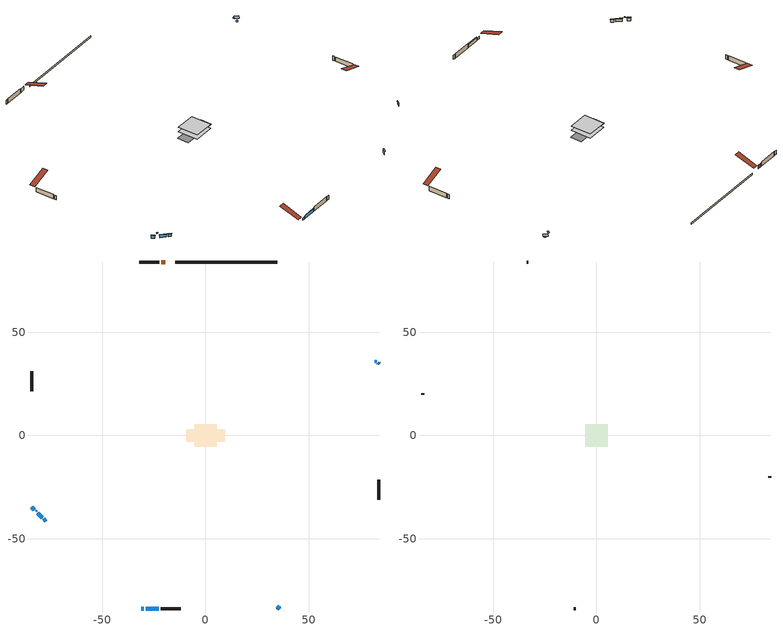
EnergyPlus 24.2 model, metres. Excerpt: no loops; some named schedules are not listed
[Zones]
conditioned space
 floor adiabatic (Floor2 construction): -5.36,-5.36 -5.36,5.36 5.36,5.36 5.36,-5.36 z0.49
 floor adiabatic (AdiabaticFloorConstruction): -5.42,-5.42 -5.42,5.42 5.42,5.42 5.42,-5.42 z0.49
 floor foundation (Slab1 construction): -9.31,-3.09 -9.31,3.09 9.31,3.09 9.31,-3.09 z-0.3
 wall outside (AdiabaticWallConstruction 1): -19.39,84.08 -21.49,84.08 z0.49:2.52
 wall outside (AdiabaticWallConstruction): 84.08,34.82 83.7,35.2 z0.49:1.41; -84.08,-34.83 -83,-35.9 / -81.27,-37.64 -79.11,-39.79 / -78.46,-40.45 -77.38,-41.53 z0.49:1.98; 34.83,-84.08 36.08,-82.82 z0.49:2.22; -31.13,-84.08 -29.86,-84.08 z0.49:1.71; -28.93,-84.08 -22.53,-84.08 z0.49:2.05
 wall outside (Wall1 construction): -22.42,84.08 -32.08,84.08 / -21.61,-84.08 -11.95,-84.08 / -84.08,31.13 -84.08,21.47 / 84.08,-31.13 84.08,-21.47 z0.49:2.93
 wall foundation (FoundationWall1 construction): 34.83,84.08 -14.76,84.08 z-0.3:0.49
 window (WindowConstruction 5): 84.08,34.83 83.7,35.2 z0.49:1.4
 window (WindowConstruction 3): -84.08,-34.83 -83,-35.9 z0.49:1.98
 window (WindowConstruction 4): 34.83,-84.08 36.08,-82.82 z0.49:2.22
 window (WindowConstruction 6): -31.13,-84.08 -29.86,-84.08 z0.49:1.71
 window (WindowConstruction): -28.93,-84.08 -22.53,-84.08 z0.49:2.05
 window (WindowConstruction 1): -81.27,-37.64 -79.11,-39.79 z0.49:1.98
 window (WindowConstruction 2): -78.46,-40.45 -77.38,-41.53 z0.49:1.98
 door (Door): -19.39,84.08 -21.49,84.08 z0.49:2.52
 ceiling adiabatic (AdiabaticFloorConstruction): 5.42,-5.42 5.42,5.42 -5.42,5.42 -5.42,-5.42 z0.49
 roof outside (AdiabaticRoofConstruction): 82.47,36.43,2.93 81.93,35.89,3.18 82.5,35.32,3.18 83.05,35.86,2.93; -81.93,-36.98,2.93 -81.53,-36.58,3.12 -81.95,-36.16,3.12 -82.35,-36.56,2.93
 skylight (SkylightConstruction): 82.47,36.43,2.93 81.93,35.89,3.18 82.5,35.32,3.18 83.04,35.86,2.93
 skylight (SkylightConstruction 1): -81.93,-36.98,2.93 -81.53,-36.58,3.12 -81.95,-36.16,3.12 -82.34,-36.56,2.93
attic - vented
 floor to conditioned space (Floor1 construction Reversed): -5.4,-5.4 -5.4,5.4 5.4,5.4 5.4,-5.4 z2.93
 wall outside (Wall2 construction): -33.01,84.08 -33.9,84.08 / -11.02,-84.08 -10.13,-84.08 / -84.08,20.54 -84.08,19.65 / 84.08,-20.54 84.08,-19.65 z0.49:2.93
 roof outside (Roof1 construction): -18.46,84.08,2.93 -18.46,73.57,6.43 -15.69,73.57,6.43 -15.69,84.08,2.93; -32.06,-84.08,2.93 -32.06,-73.57,6.43 -34.83,-73.57,6.43 -34.83,-84.08,2.93; -84.08,32.06,2.93 -73.57,32.06,6.43 -73.57,34.83,6.43 -84.08,34.83,2.93; 84.08,-32.06,2.93 73.57,-32.06,6.43 73.57,-34.83,6.43 84.08,-34.83,2.93
shading: 83.06,35.85 84.72,34.18 86.25,35.71 84.58,37.38 z2.32; -82.86,-36.05 -84.22,-34.68 -84.51,-34.97 -83.15,-36.34 z2.18; 36.22,-82.68 34.68,-84.22 34.97,-84.51 36.51,-82.97 z2.42; -22.33,-84.08 -29.14,-84.08 -29.14,-84.49 -22.33,-84.49 z2.25; -78.97,-39.93 -81.41,-37.49 -81.7,-37.78 -79.26,-40.22 z2.18; -77.24,-41.67 -78.6,-40.31 -78.89,-40.6 -77.53,-41.96 z2.18
[Building]
Building 1: Terrain=Suburbs
[Site:Location]
Comox AP_BC: Latitude {deg}=49.72; Longitude {deg}=-124.9; Time Zone {hr}=-8; Elevation {m}=26; Keep Site Location Information=Yes
[Site:GroundTemperature:Shallow]
7.68431, 6.60511, 6.51868, 7.03082, 9.08677, 11.1331, 12.9072, 14.0311, 14.1265, 13.2125, 11.4836, 9.50004
[Site:WaterMainsTemperature]
Calculation Method=Schedule; Temperature Schedule=mains temperature schedule
[Material] Roughness=Rough; Thermal Absorptance=0.9
Name | Thickness {m} | Conductivity {W/m-K} | Density {kg/m3} | Specific Heat {J/kg-K} | Solar Absorptance | Visible Absorptance
asphalt or fiberglass shingles | 0.00635 | 0.162714 | 1121.4 | 1465.45 | 0.4 | 0.4
asphalt or fiberglass shingles 1 | 0.00635 | 0.162714 | 1121.4 | 1465.45 | 0.7 | 0.7
ceiling stud and cavity | 0.1397 | 0.0759208 | 65.682 | 1177.47 | 0.7 | 0.7
concrete 4.0 in. | 0.1016 | 1.803125 | 2242.8 | 837.4 | 0.7 | 0.7
concrete 8.0 in. | 0.2032 | 1.803125 | 2242.8 | 837.4 | 0.7 | 0.7
door material | 0.04445 | 0.053851 | 512.64 | 1214.23 | 0.7 | 0.7
exterior vertical ins | 0.00108814 | 0.029427 | 32.04 | 1214.23 | 0.7 | 0.7
floor covering | 0.0127 | 0.0433444 | 54.468 | 1339.84 | 0.6 | 0.6
floor rigid ins | 0.051816 | 0.029427 | 32.04 | 1214.23 | 0.7 | 0.7
floor rigid ins 1; roof rigid ins; wall rigid ins | 0.512978 | 0.029427 | 32.04 | 1214.23 | 0.7 | 0.7
floor stud and cavity | 0.1397 | 1.22252 | 92.3553 | 1139.71 | 0.7 | 0.7
floor stud and cavity 1 | 0.1397 | 1.75129 | 37.0049 | 1207.88 | 0.7 | 0.7
furniture material conditioned space 1 | 0.1524 | 0.115458 | 640.8 | 1214.23 | 0.6 | 0.6
gypsum board | 0.0127 | 0.160291 | 801 | 837.4 | 0.6 | 0.6
osb sheathing 0.5 in. | 0.0127 | 0.115458 | 512.64 | 1214.23 | 0.7 | 0.7
osb sheathing 0.75 in. | 0.01905 | 0.115458 | 512.64 | 1214.23 | 0.7 | 0.7
roof stud and cavity | 0.18415 | 1.78685 | 37.0049 | 1207.88 | 0.6 | 0.6
wall stud and cavity | 0.1397 | 0.0899529 | 139.0536 | 1170.24 | 0.7 | 0.7
wall stud and cavity 1 | 0.0889 | 6.1454 | 50.32683 | 1063.81 | 0.6 | 0.6
wall stud and cavity 2 | 0.0889 | 0.380278 | 52.3479 | 1209.89 | 0.7 | 0.7
wall stud and cavity 3 | 0.0889 | 0.391764 | 83.0341 | 1211.67 | 0.7 | 0.7
wood siding | 0.0254 | 0.102417 | 544.68 | 1172.36 | 0.4 | 0.4
wood siding 1 | 0.00254 | 0.102417 | 544.68 | 1172.36 | 0.4 | 0.4
wood siding 2; wood siding 3 | 0.0254 | 0.102417 | 544.68 | 1172.36 | 0.7 | 0.7
[WindowMaterial:SimpleGlazingSystem]
Name | U-Factor {W/m2-K} | Solar Heat Gain Coefficient
SkylightMaterial | 3.39577 | 0.4742
SkylightMaterial 1 | 3.7911 | 0.4512
WindowMaterial | 2.09178 | 0.64
WindowMaterial 1 | 2.52217 | 0.66
WindowMaterial 2 | 6.92943 | 0.77
WindowMaterial 3 | 2.102 | 0.64
WindowMaterial 4 | 2.45233 | 0.67
WindowMaterial 5 | 2.11335 | 0.39
WindowMaterial 6 | 2.986628 | 0.61
[Construction]
AdiabaticFloorConstruction: floor stud and cavity 1, floor rigid ins 1, osb sheathing 0.75 in., floor covering
AdiabaticRoofConstruction: asphalt or fiberglass shingles 1, roof rigid ins, osb sheathing 0.75 in., roof stud and cavity
AdiabaticWallConstruction: wood siding 2, wall rigid ins, wall stud and cavity 2, gypsum board
AdiabaticWallConstruction 1: wood siding 3, wall rigid ins, wall stud and cavity 2, gypsum board
Door: door material
Floor1 construction Reversed: gypsum board, ceiling stud and cavity
Floor2 construction: floor stud and cavity, floor rigid ins, osb sheathing 0.75 in., floor covering
FoundationWall1 construction: concrete 8.0 in.
furniture construction conditioned space 1: furniture material conditioned space 1
PartitionWallConstruction: gypsum board, wall stud and cavity 3, gypsum board
Roof1 construction: asphalt or fiberglass shingles
SkylightConstruction: SkylightMaterial
SkylightConstruction 1: SkylightMaterial 1
Slab1 construction: concrete 4.0 in.
Wall1 construction: wood siding, osb sheathing 0.5 in., wall stud and cavity, gypsum board
Wall2 construction: wood siding 1, wall stud and cavity 1
WindowConstruction: WindowMaterial
WindowConstruction 1: WindowMaterial 1
WindowConstruction 2: WindowMaterial 2
WindowConstruction 3: WindowMaterial 3
WindowConstruction 4: WindowMaterial 4
WindowConstruction 5: WindowMaterial 5
WindowConstruction 6: WindowMaterial 6
[Zone] Multiplier=1; Part of Total Floor Area=Yes
Name | Volume {m3}
attic - vented | 67.0683
conditioned space | 288.6
[Space]
Name | Zone | Volume {m3}
attic - vented 1 | attic - vented | 67.0683
conditioned space 1 | conditioned space | 288.6
[ZoneInfiltration:EffectiveLeakageArea]
infil attic - vented 1: Zone or Space=attic - vented 1; Schedule=Always On Discrete; Effective Air Leakage Area {cm2}=4989.83; Stack Coefficient=0.000413225; Wind Coefficient=1.37345e-05
[ZoneMixing]
whole house fan mix: Zone or Space=attic - vented; Schedule=Always On Continuous; Design Flow Rate Calculation Method=Flow/Zone; Design Flow Rate {m3/s}=0; Source Zone or Space=conditioned space
[SurfaceProperty:ExposedFoundationPerimeter]
Slab1: Exposed Perimeter Calculation Method=TotalExposedPerimeter; Total Exposed Perimeter {m}=49.591
[InternalMass] Zone or ZoneList=conditioned space; Space or SpaceList=conditioned space 1
Name | Construction | Surface Area {m2}
furniture mass conditioned space 1 | furniture construction conditioned space 1 | 138.968
partition wall mass | PartitionWallConstruction | 232.41
[Lights]
interior lighting: Zone or ZoneList or Space or SpaceList=conditioned space 1; Schedule=interior lighting schedule; Design Level Calculation Method=LightingLevel; Lighting Level {W}=343.2; Return Air Fraction=0; Fraction Radiant=0.6; Fraction Visible=0.2; Fraction Replaceable=1
[People]
occupants: Zone or ZoneList or Space or SpaceList=conditioned space 1; Number of People Schedule=occupants schedule; Number of People Calculation Method=People; Number of People=3; Fraction Radiant=0.314171; Sensible Heat Fraction=0.56303; Activity Level Schedule=occupants activity schedule; Carbon Dioxide Generation Rate {m3/s-W}=0; Enable ASHRAE 55 Comfort Warnings=No; Mean Radiant Temperature Calculation Type=EnclosureAveraged
[ElectricEquipment] Zone or ZoneList or Space or SpaceList=conditioned space 1; Design Level Calculation Method=EquipmentLevel
Name | Schedule | Design Level {W} | Fraction Latent | Fraction Radiant | Fraction Lost
clothes dryer | clothes dryer schedule | 140.772 | 0.015 | 0.081 | 0.85
clothes washer | clothes washer schedule | 32.1985 | 0.03 | 0.162 | 0.7
cooking range | cooking range schedule | 215.147 | 0.08 | 0.432 | 0.2
dishwasher | dishwasher schedule | 66.8632 | 0.3 | 0.18 | 0.4
fridge | fridge schedule | 72.9452 | 0 | 0.6 | 0
mech vent bath fan 0 | mech vent bath fan 0 schedule | 25.1 | 0 | 0 | 1
mech vent house fan | mech vent house fan schedule | 0 | 0 | 0 | 1
mech vent house fan cfis | mech vent house fan cfis schedule | 0 | 0 | 0 | 0
misc plug loads | misc plug loads schedule | 494.7 | 0.045 | 0.513 | 0.1
whole house fan | Always On Discrete | 0 | 0 | 0 | 1
[OtherEquipment] Zone or ZoneList or Space or SpaceList=conditioned space 1; Design Level Calculation Method=EquipmentLevel
Name | Fuel Type | Schedule | Design Level {W} | Fraction Latent | Fraction Radiant | Fraction Lost
clothes dryer 1 | Electricity | clothes dryer schedule | 0 | 0.015 | 0.081 | 0.85
cooking range 1 | Electricity | cooking range schedule | 0 | 0.08 | 0.432 | 0.2
general water use latent | None | general water use schedule | 62.594 | 1 | 0 | 0
general water use sensible | None | general water use schedule | -61.6891 | 0 | 0.6 | 0
mech vent house fan latent load | None | Always On Discrete | 0 | 1 | 0 | 0
mech vent house fan sensible load | None | Always On Discrete | 0 | 0 | 0 | 0
water heater energy adjustment1 | Electricity | Always On Discrete | 0.01 | 0 | 0 | 1
[ZoneInfiltration:DesignFlowRate] Zone or ZoneList or Space or SpaceList=conditioned space 1; Schedule=Always On Discrete; Design Flow Rate Calculation Method=Flow/Zone; Design Flow Rate {m3/s}=0
infil flow; natural vent flow; whole house fan flow
[ZoneControl:Thermostat]
conditioned space Thermostat: Zone or ZoneList=conditioned space; Control Type Schedule=conditioned space Thermostat Schedule; Control 1=conditioned space temperature setpoint; Temperature Difference Between Cutout And Setpoint {deltaC}=0
[ZoneHVAC:Baseboard:Convective:Electric]
electric baseboard: Availability Schedule=Always On Discrete; Heating Design Capacity {W}=12721.6; Efficiency=1
[AirLoopHVAC:UnitarySystem]
unit heater unitary system: Control Type=Load; Controlling Zone or Thermostat Location=conditioned space; Dehumidification Control Type=None; Availability Schedule=Always On Discrete; Supply Fan=unit heater supply fan; Fan Placement=BlowThrough; Supply Air Fan Operating Mode Schedule=unit heater auto fan schedule; Heating Coil=unit heater htg coil; DX Heating Coil Sizing Ratio=1; Use DOAS DX Cooling Coil=No; Minimum Supply Air Temperature {C}=2; Latent Load Control=SensibleOnlyLoadControl; Cooling Supply Air Flow Rate Method=None; Heating Supply Air Flow Rate Method=SupplyAirFlowRate; Heating Supply Air Flow Rate {m3/s}=0.00141584; No Load Supply Air Flow Rate Method=SupplyAirFlowRate; No Load Supply Air Flow Rate {m3/s}=0; No Load Supply Air Flow Rate Control Set To Low Speed=Yes; Maximum Supply Air Temperature {C}=48.8889; Maximum Outdoor Dry-Bulb Temperature for Supplemental Heater Operation {C}=21; Ancillary On-Cycle Electric Power {W}=0; Ancillary Off-Cycle Electric Power {W}=0
[Fan:SystemModel]
unit heater supply fan: Availability Schedule=Always On Discrete; Design Maximum Air Flow Rate {m3/s}=0.00141584; Speed Control Method=Discrete; Electric Power Minimum Flow Rate Fraction=0.2; Design Pressure Rise {Pa}=500; Motor Efficiency=1; Motor In Air Stream Fraction=1; Design Electric Power Consumption {W}=Autosize; Design Power Sizing Method=PowerPerFlow; Electric Power Per Unit Flow Rate {W/(m3/s)}=1e-06; Electric Power Per Unit Flow Rate Per Unit Pressure {W/((m3/s)-Pa)}=1.66667; Fan Total Efficiency=0.7; Motor Loss Radiative Fraction=0; Number of Speeds=1; Speed Flow Fraction 1=1; Speed Electric Power Fraction 1=1
[Coil:Heating:Fuel]
unit heater htg coil: Availability Schedule=Always On Discrete; Fuel Type=OtherFuel1; Burner Efficiency=0.3; Nominal Capacity {W}=0.293071; On Cycle Parasitic Electric Load {W}=0; Off Cycle Parasitic Fuel Load {W}=0
[Zone equipment]
conditioned space: electric baseboard, unit heater unitary system
[Foundation:Kiva]
Foundation Kiva 1: Initial Indoor Air Temperature {C}=18; Wall Height Above Grade {m}=0.489996; Wall Depth Below Slab {m}=0.2032; Custom Block Material Name 1=exterior vertical ins; Custom Block Depth 1 {m}=0.790011; Custom Block X Position 1 {m}=0.2032; Custom Block Z Position 1 {m}=0
[Foundation:Kiva:Settings]
Soil Conductivity {W/m-K}=0.849921; Soil Density {kg/m3}=1842.3; Soil Specific Heat {J/kg-K}=418.7; Ground Solar Absorptivity=0.9; Ground Thermal Absorptivity=0.9; Ground Surface Roughness {m}=0.03; Far-Field Width {m}=40; Deep-Ground Boundary Condition=ZeroFlux; Deep-Ground Depth {m}=40; Minimum Cell Dimension {m}=0.2; Maximum Cell Growth Coefficient=3; Simulation Timestep=Timestep
[Exterior:Lights]
exterior lighting: Schedule=exterior lighting schedule; Design Level {W}=75.6
[EnergyManagementSystem:GlobalVariable]
infil_program_Qfan
infil_program_Qinf
natural_vent_program_Qnv
natural_vent_program_Qwhf
[EnergyManagementSystem:Sensor]
Name | Output:Variable or Output:Meter Index Key | Output:Variable or Output:Meter
airflow_gain | infil flow | Infiltration Sensible Heat Gain Energy
airflow_gain_1 | natural vent flow | Infiltration Sensible Heat Gain Energy
airflow_gain_2 | whole house fan flow | Infiltration Sensible Heat Gain Energy
airflow_loss | infil flow | Infiltration Sensible Heat Loss Energy
airflow_loss_1 | natural vent flow | Infiltration Sensible Heat Loss Energy
airflow_loss_2 | whole house fan flow | Infiltration Sensible Heat Loss Energy
clg_load_cond |  | Cooling:EnergyTransfer:Zone:CONDITIONED SPACE
clg_sp_s; clg_sp_s_1 | cooling setpoint | Schedule Value
clothes_dryer_exhaust_0_sch_s | clothes dryer exhaust 0 schedule | Schedule Value
conditioned_space_clg_unmet_s | conditioned space | Zone Cooling Setpoint Not Met Time
conditioned_space_htg_unmet_s | conditioned space | Zone Heating Setpoint Not Met Time
cool_season | cooling season schedule | Schedule Value
fridge_tin_s | conditioned space | Zone Mean Air Temperature
htg_load_cond |  | Heating:EnergyTransfer:Zone:CONDITIONED SPACE
htg_sp_s; htg_sp_s_1 | heating setpoint | Schedule Value
ig_ee_conv | clothes dryer | Electric Equipment Convective Heating Energy
ig_ee_conv_2 | cooking range | Electric Equipment Convective Heating Energy
ig_ee_conv_4 | fridge | Electric Equipment Convective Heating Energy
ig_ee_conv_5 | misc plug loads | Electric Equipment Convective Heating Energy
ig_ee_conv_6 | whole house fan | Electric Equipment Convective Heating Energy
ig_ee_rad | clothes dryer | Electric Equipment Radiant Heating Energy
ig_ee_rad_2 | cooking range | Electric Equipment Radiant Heating Energy
ig_ee_rad_4 | fridge | Electric Equipment Radiant Heating Energy
ig_ee_rad_5 | misc plug loads | Electric Equipment Radiant Heating Energy
ig_ee_rad_6 | whole house fan | Electric Equipment Radiant Heating Energy
ig_lgt_conv | interior lighting | Lights Convective Heating Energy
ig_lgt_rad | interior lighting | Lights Radiant Heating Energy
ig_lgt_vis | interior lighting | Lights Visible Radiation Heating Energy
ig_oe_conv | clothes dryer 1 | Other Equipment Convective Heating Energy
ig_oe_conv_1 | cooking range 1 | Other Equipment Convective Heating Energy
ig_oe_conv_2 | general water use latent | Other Equipment Convective Heating Energy
ig_oe_conv_3 | general water use sensible | Other Equipment Convective Heating Energy
ig_oe_conv_4 | water heater energy adjustment1 | Other Equipment Convective Heating Energy
ig_oe_rad | clothes dryer 1 | Other Equipment Radiant Heating Energy
ig_oe_rad_1 | cooking range 1 | Other Equipment Radiant Heating Energy
ig_oe_rad_2 | general water use latent | Other Equipment Radiant Heating Energy
ig_oe_rad_3 | general water use sensible | Other Equipment Radiant Heating Energy
ig_oe_rad_4 | water heater energy adjustment1 | Other Equipment Radiant Heating Energy
ig_ppl_conv | occupants | People Convective Heating Energy
ig_ppl_rad | occupants | People Radiant Heating Energy
im_conv | furniture mass conditioned space 1 | Surface Inside Face Convection Heat Gain Energy
im_conv_1 | partition wall mass | Surface Inside Face Convection Heat Gain Energy
im_ig | furniture mass conditioned space 1 | Surface Inside Face Internal Gains Radiation Heat Gain Energy
im_ig_1 | partition wall mass | Surface Inside Face Internal Gains Radiation Heat Gain Energy
im_lgt | furniture mass conditioned space 1 | Surface Inside Face Lights Radiation Heat Gain Energy
im_lgt_1 | partition wall mass | Surface Inside Face Lights Radiation Heat Gain Energy
im_sol | furniture mass conditioned space 1 | Surface Inside Face Solar Radiation Heat Gain Energy
im_sol_1 | partition wall mass | Surface Inside Face Solar Radiation Heat Gain Energy
im_surf | furniture mass conditioned space 1 | Surface Inside Face Net Surface Thermal Radiation Heat Gain Energy
im_surf_1 | partition wall mass | Surface Inside Face Net Surface Thermal Radiation Heat Gain Energy
mech_vent_bath_fan_0_sch_s | mech vent bath fan 0 schedule | Schedule Value
mv_conv | mech vent bath fan 0 | Electric Equipment Convective Heating Energy
mv_conv_1 | mech vent house fan | Electric Equipment Convective Heating Energy
mv_conv_2 | mech vent house fan cfis | Electric Equipment Convective Heating Energy
mv_conv_3 | mech vent house fan latent load | Other Equipment Convective Heating Energy
mv_conv_4 | mech vent house fan sensible load | Other Equipment Convective Heating Energy
mv_rad | mech vent bath fan 0 | Electric Equipment Radiant Heating Energy
mv_rad_1 | mech vent house fan | Electric Equipment Radiant Heating Energy
mv_rad_2 | mech vent house fan cfis | Electric Equipment Radiant Heating Energy
mv_rad_3 | mech vent house fan latent load | Other Equipment Radiant Heating Energy
mv_rad_4 | mech vent house fan sensible load | Other Equipment Radiant Heating Energy
natural_vent_s | natural vent schedule | Schedule Value
out_pb_s |  | Site Outdoor Air Barometric Pressure
out_wt_s |  | Site Outdoor Air Humidity Ratio
site_vw_s |  | Site Wind Speed
ss_back_out | Window1 | Surface Window Shortwave from Zone Back Out Window Heat Transfer Rate
ss_back_out_1 | Window10 | Surface Window Shortwave from Zone Back Out Window Heat Transfer Rate
ss_back_out_2 | Window11 | Surface Window Shortwave from Zone Back Out Window Heat Transfer Rate
ss_back_out_3 | Window13 | Surface Window Shortwave from Zone Back Out Window Heat Transfer Rate
ss_back_out_4 | Window14 | Surface Window Shortwave from Zone Back Out Window Heat Transfer Rate
ss_back_out_5 | Window2 | Surface Window Shortwave from Zone Back Out Window Heat Transfer Rate
ss_back_out_6 | Window4 | Surface Window Shortwave from Zone Back Out Window Heat Transfer Rate
ss_back_out_7 | Window8 | Surface Window Shortwave from Zone Back Out Window Heat Transfer Rate
ss_back_out_8 | Window9 | Surface Window Shortwave from Zone Back Out Window Heat Transfer Rate
ss_conv | Door1 | Surface Inside Face Convection Heat Gain Energy
ss_conv_1 | Window1 | Surface Inside Face Convection Heat Gain Energy
ss_conv_2 | Window10 | Surface Inside Face Convection Heat Gain Energy
ss_conv_3 | Window11 | Surface Inside Face Convection Heat Gain Energy
ss_conv_4 | Window13 | Surface Inside Face Convection Heat Gain Energy
ss_conv_5 | Window14 | Surface Inside Face Convection Heat Gain Energy
ss_conv_6 | Window2 | Surface Inside Face Convection Heat Gain Energy
ss_conv_7 | Window4 | Surface Inside Face Convection Heat Gain Energy
ss_conv_8 | Window8 | Surface Inside Face Convection Heat Gain Energy
ss_conv_9 | Window9 | Surface Inside Face Convection Heat Gain Energy
ss_ig | Door1 | Surface Inside Face Internal Gains Radiation Heat Gain Energy
ss_ig_1 | Window1 | Surface Inside Face Internal Gains Radiation Heat Gain Energy
ss_ig_2 | Window10 | Surface Inside Face Internal Gains Radiation Heat Gain Energy
ss_ig_3 | Window11 | Surface Inside Face Internal Gains Radiation Heat Gain Energy
ss_ig_4 | Window13 | Surface Inside Face Internal Gains Radiation Heat Gain Energy
ss_ig_5 | Window14 | Surface Inside Face Internal Gains Radiation Heat Gain Energy
ss_ig_6 | Window2 | Surface Inside Face Internal Gains Radiation Heat Gain Energy
ss_ig_7 | Window4 | Surface Inside Face Internal Gains Radiation Heat Gain Energy
ss_ig_8 | Window8 | Surface Inside Face Internal Gains Radiation Heat Gain Energy
ss_ig_9 | Window9 | Surface Inside Face Internal Gains Radiation Heat Gain Energy
ss_lgt | Door1 | Surface Inside Face Lights Radiation Heat Gain Energy
ss_sol | Door1 | Surface Inside Face Solar Radiation Heat Gain Energy
ss_surf | Door1 | Surface Inside Face Net Surface Thermal Radiation Heat Gain Energy
ss_surf_1 | Window1 | Surface Inside Face Net Surface Thermal Radiation Heat Gain Energy
ss_surf_2 | Window10 | Surface Inside Face Net Surface Thermal Radiation Heat Gain Energy
ss_surf_3 | Window11 | Surface Inside Face Net Surface Thermal Radiation Heat Gain Energy
ss_surf_4 | Window13 | Surface Inside Face Net Surface Thermal Radiation Heat Gain Energy
ss_surf_5 | Window14 | Surface Inside Face Net Surface Thermal Radiation Heat Gain Energy
ss_surf_6 | Window2 | Surface Inside Face Net Surface Thermal Radiation Heat Gain Energy
ss_surf_7 | Window4 | Surface Inside Face Net Surface Thermal Radiation Heat Gain Energy
ss_surf_8 | Window8 | Surface Inside Face Net Surface Thermal Radiation Heat Gain Energy
ss_surf_9 | Window9 | Surface Inside Face Net Surface Thermal Radiation Heat Gain Energy
ss_trans_in | Window1 | Surface Window Transmitted Solar Radiation Rate
ss_trans_in_1 | Window10 | Surface Window Transmitted Solar Radiation Rate
ss_trans_in_2 | Window11 | Surface Window Transmitted Solar Radiation Rate
ss_trans_in_3 | Window13 | Surface Window Transmitted Solar Radiation Rate
ss_trans_in_4 | Window14 | Surface Window Transmitted Solar Radiation Rate
ss_trans_in_5 | Window2 | Surface Window Transmitted Solar Radiation Rate
ss_trans_in_6 | Window4 | Surface Window Transmitted Solar Radiation Rate
ss_trans_in_7 | Window8 | Surface Window Transmitted Solar Radiation Rate
ss_trans_in_8 | Window9 | Surface Window Transmitted Solar Radiation Rate
ss_trans_out | Window1 | Surface Inside Face Initial Transmitted Diffuse Transmitted Out Window Solar Radiation Rate
ss_trans_out_1 | Window10 | Surface Inside Face Initial Transmitted Diffuse Transmitted Out Window Solar Radiation Rate
ss_trans_out_2 | Window11 | Surface Inside Face Initial Transmitted Diffuse Transmitted Out Window Solar Radiation Rate
ss_trans_out_3 | Window13 | Surface Inside Face Initial Transmitted Diffuse Transmitted Out Window Solar Radiation Rate
ss_trans_out_4 | Window14 | Surface Inside Face Initial Transmitted Diffuse Transmitted Out Window Solar Radiation Rate
ss_trans_out_5 | Window2 | Surface Inside Face Initial Transmitted Diffuse Transmitted Out Window Solar Radiation Rate
ss_trans_out_6 | Window4 | Surface Inside Face Initial Transmitted Diffuse Transmitted Out Window Solar Radiation Rate
ss_trans_out_7 | Window8 | Surface Inside Face Initial Transmitted Diffuse Transmitted Out Window Solar Radiation Rate
ss_trans_out_8 | Window9 | Surface Inside Face Initial Transmitted Diffuse Transmitted Out Window Solar Radiation Rate
s_conv | Floor1 | Surface Inside Face Convection Heat Gain Energy
s_conv_1 | Floor2 | Surface Inside Face Convection Heat Gain Energy
s_conv_2 | FoundationWall1 | Surface Inside Face Convection Heat Gain Energy
s_conv_3 | inferred conditioned ceiling | Surface Inside Face Convection Heat Gain Energy
s_conv_4 | inferred conditioned floor | Surface Inside Face Convection Heat Gain Energy
s_conv_5 | Slab1 | Surface Inside Face Convection Heat Gain Energy
s_conv_6 | Wall1:0 | Surface Inside Face Convection Heat Gain Energy
s_conv_7 | Wall1:180 | Surface Inside Face Convection Heat Gain Energy
s_conv_8 | Wall1:270 | Surface Inside Face Convection Heat Gain Energy
s_conv_9 | Wall1:90 | Surface Inside Face Convection Heat Gain Energy
s_ig | Floor1 | Surface Inside Face Internal Gains Radiation Heat Gain Energy
s_ig_1 | Floor2 | Surface Inside Face Internal Gains Radiation Heat Gain Energy
s_ig_2 | FoundationWall1 | Surface Inside Face Internal Gains Radiation Heat Gain Energy
s_ig_3 | inferred conditioned ceiling | Surface Inside Face Internal Gains Radiation Heat Gain Energy
s_ig_4 | inferred conditioned floor | Surface Inside Face Internal Gains Radiation Heat Gain Energy
s_ig_5 | Slab1 | Surface Inside Face Internal Gains Radiation Heat Gain Energy
